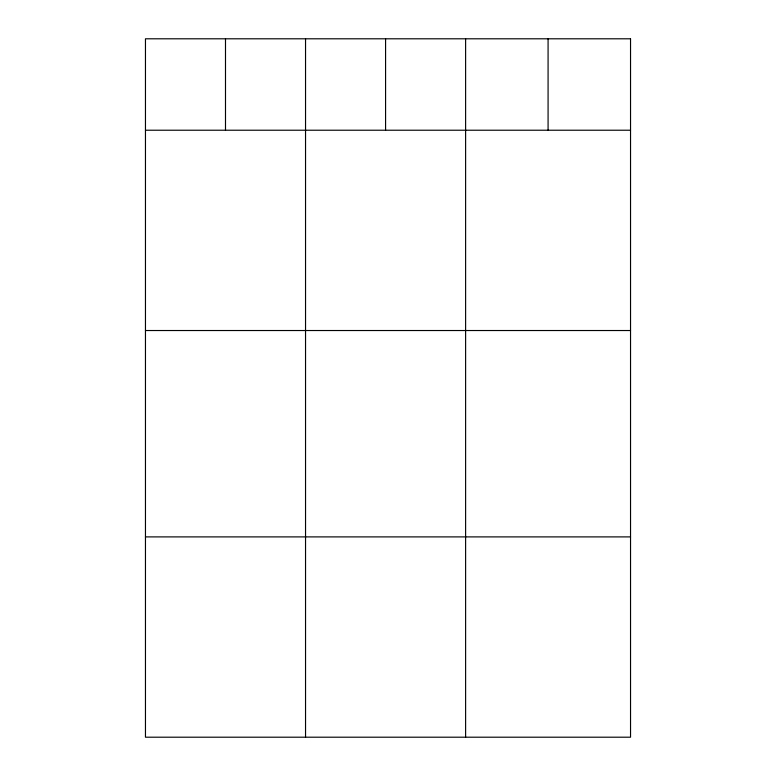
<?xml version="1.0" encoding="UTF-8"?>
<svg xmlns="http://www.w3.org/2000/svg" width="776" height="776" viewBox="0 0 776 776"><rect width="100%" height="100%" fill="white"/><g stroke="black" fill="none" stroke-linecap="round" stroke-linejoin="round"><path stroke-width="1.16" d="M145.461 130.222L630.539 130.222M145.461 330.527L630.539 330.527M145.461 536.895L630.539 536.895M548.079 38.8L548.079 130.222M465.61 38.8L465.61 737.2M385.575 38.8L385.575 130.222M305.54 38.8L305.54 737.2M225.496 38.8L225.496 130.222M630.539 38.8L145.461 38.8L145.461 737.2L630.539 737.2L630.539 38.8"/></g></svg>
